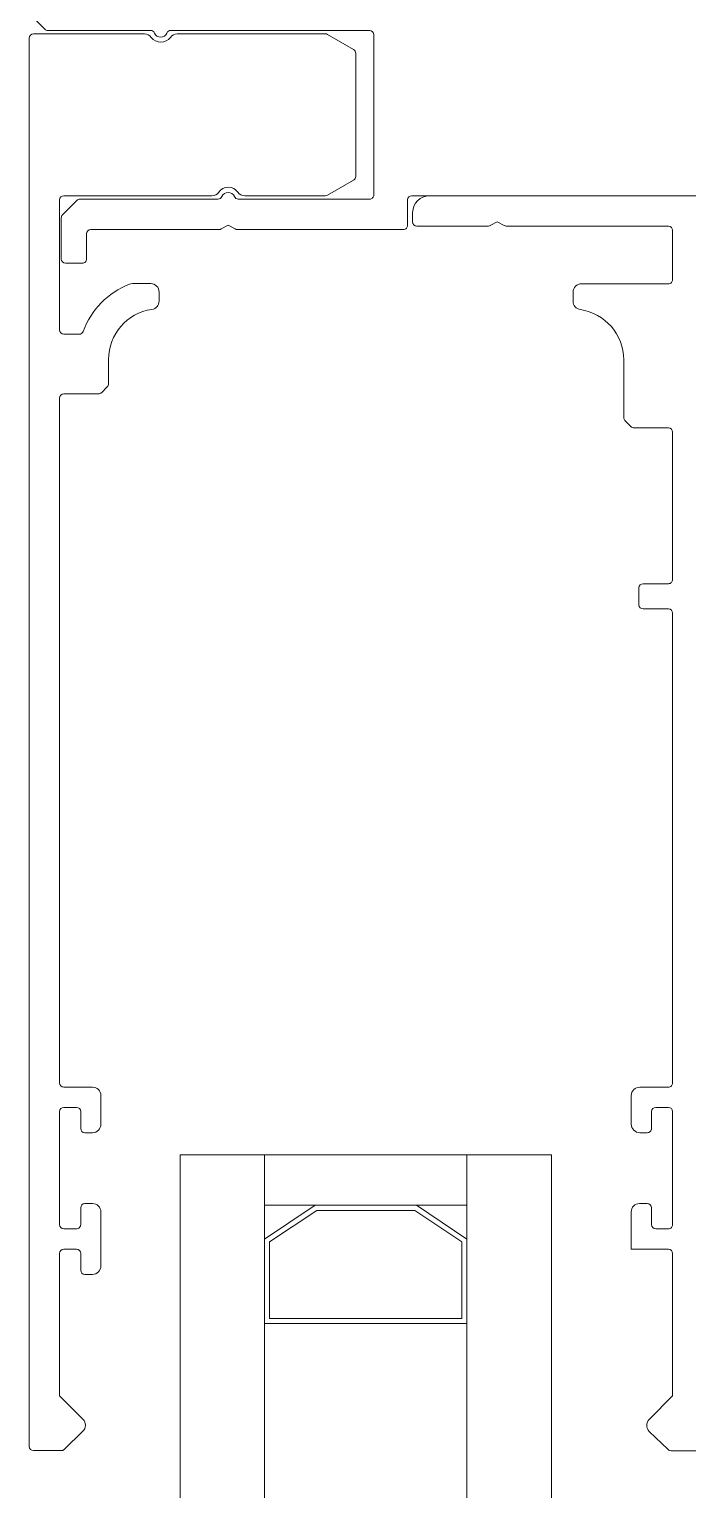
# Model space of a CAD drawing. Header units: centimetres. Extents: x 394264 to 551709, y 50011 to 59011.
# Drawn here: x 518585.7 to 518589.61, y 53870.54 to 53879.19 of the extents above; entities that cross this region are included whole.
import ezdxf
from ezdxf.enums import TextEntityAlignment as Align

# ---------------------------------------------------------------- set-up
doc = ezdxf.new("R2010")
doc.units = ezdxf.units.CM
doc.layers.get('0').update_dxf_attribs({"lineweight": 9})
for name, color, linetype, lineweight in [('0-KRCN-MİMARİ-220526', 8, 'Continuous', 9), ('A_Pencere Doğrama-Ex', 140, 'Continuous', 15), ('M00_Mahal_No$0$MH_Alan', 51, 'Continuous', 9)]:
    doc.layers.add(name, color=color, linetype=linetype, lineweight=lineweight)
doc.styles.add('M00_Mahal_No$0$Kalin01', font='swissk.ttf')
doc.styles.add('M00_Mahal_No$0$Normal', font='swiss.ttf')
doc.styles.add('MAHAL', font='swissc.ttf')

# ---------------------------------------------------------------- blocks, each defined once
blk = doc.blocks.new('1_etap')
at = {"color": 8}
for p, q in [((1428.2889, 1559.8273), (1428.2036, 1559.9127)), ((1428.9155, 1559.82), (1428.3066, 1559.82)), ((1428.9155, 1559.82), (1428.3066, 1559.82)), ((1430.2143, 1559.82), (1429.0355, 1559.82)), ((1430.2143, 1559.82), (1429.0355, 1559.82)), ((1428.1963, 1551.425), (1428.1963, 1559.775)), ((1428.1963, 1551.425), (1428.1963, 1559.775)), ((1428.2213, 1559.8), (1428.8788, 1559.8)), ((1428.2213, 1559.8), (1428.8788, 1559.8)), ((1429.0737, 1559.8), (1429.9513, 1559.8)), ((1429.0737, 1559.8), (1429.9513, 1559.8)), ((1429.9638, 1559.7967), (1430.1188, 1559.7072)), ((1429.9638, 1559.7967), (1430.1188, 1559.7072)), ((1430.2393, 1558.845), (1430.2393, 1559.795)), ((1430.2393, 1558.845), (1430.2393, 1559.795)), ((1430.1313, 1559.6856), (1430.1313, 1558.9544)), ((1430.1313, 1559.6856), (1430.1313, 1558.9544)), ((1430.1188, 1558.9328), (1429.9638, 1558.8433)), ((1430.1188, 1558.9328), (1429.9638, 1558.8433)), ((1428.3763, 1558.815), (1428.3763, 1558.0441)), ((1428.3763, 1558.815), (1428.3763, 1558.0441)), ((1428.3936, 1558.7273), (1428.4789, 1558.8127)), ((1428.3936, 1558.7273), (1428.4789, 1558.8127)), ((1429.2788, 1558.84), (1428.4013, 1558.84)), ((1429.2788, 1558.84), (1428.4013, 1558.84)), ((1428.4966, 1558.82), (1429.3155, 1558.82)), ((1428.4966, 1558.82), (1429.3155, 1558.82)), ((1429.4355, 1558.82), (1430.2143, 1558.82)), ((1429.4355, 1558.82), (1430.2143, 1558.82)), ((1429.9513, 1558.84), (1429.4737, 1558.84)), ((1429.9513, 1558.84), (1429.4737, 1558.84)), ((1430.4393, 1558.815), (1430.4393, 1558.665)), ((1430.4393, 1558.815), (1430.4393, 1558.665)), ((1435.9698, 1558.84), (1430.4643, 1558.84)), ((1435.9698, 1558.84), (1430.4643, 1558.84)), ((1435.796, 1558.84), (1430.5691, 1558.84)), ((1435.796, 1558.84), (1430.5691, 1558.84)), ((1428.3863, 1558.465), (1428.3863, 1558.7096)), ((1428.3863, 1558.465), (1428.3863, 1558.7096)), ((1430.4691, 1558.74), (1430.4691, 1558.685)), ((1430.4691, 1558.74), (1430.4691, 1558.685)), ((1430.9295, 1558.6629), (1430.971, 1558.685)), ((1430.9295, 1558.6629), (1430.971, 1558.685)), ((1430.971, 1558.685), (1431.0125, 1558.6629)), ((1430.971, 1558.685), (1431.0125, 1558.6629)), ((1428.5363, 1558.615), (1428.5363, 1558.465)), ((1428.5363, 1558.615), (1428.5363, 1558.465)), ((1429.3223, 1558.64), (1428.5613, 1558.64)), ((1429.3223, 1558.64), (1428.5613, 1558.64)), ((1429.3755, 1558.665), (1429.334, 1558.6429)), ((1429.3755, 1558.665), (1429.334, 1558.6429)), ((1429.417, 1558.6429), (1429.3755, 1558.665)), ((1429.417, 1558.6429), (1429.3755, 1558.665)), ((1430.4143, 1558.64), (1429.4288, 1558.64)), ((1430.4143, 1558.64), (1429.4288, 1558.64)), ((1430.4941, 1558.66), (1430.9178, 1558.66)), ((1430.4941, 1558.66), (1430.9178, 1558.66)), ((1431.0243, 1558.66), (1431.985, 1558.66)), ((1431.0243, 1558.66), (1431.985, 1558.66)), ((1432.01, 1558.635), (1432.01, 1558.3431)), ((1432.01, 1558.635), (1432.01, 1558.3431)), ((1428.5113, 1558.44), (1428.4113, 1558.44)), ((1428.5113, 1558.44), (1428.4113, 1558.44)), ((1428.8085, 1558.3191), (1428.9163, 1558.3191)), ((1428.8085, 1558.3191), (1428.9163, 1558.3191)), ((1428.9663, 1558.2691), (1428.9663, 1558.2155)), ((1428.9663, 1558.2691), (1428.9663, 1558.2155)), ((1431.42, 1558.2681), (1431.42, 1558.2145)), ((1431.42, 1558.2681), (1431.42, 1558.2145)), ((1431.985, 1558.3181), (1431.47, 1558.3181)), ((1431.985, 1558.3181), (1431.47, 1558.3181)), ((1428.4013, 1558.0191), (1428.4926, 1558.0191)), ((1428.4013, 1558.0191), (1428.4926, 1558.0191)), ((1428.6663, 1557.8691), (1428.6663, 1557.7254)), ((1428.6663, 1557.8691), (1428.6663, 1557.7254)), ((1431.72, 1557.8681), (1431.72, 1557.5244)), ((1431.72, 1557.8681), (1431.72, 1557.5244)), ((1428.606, 1557.665), (1428.4013, 1557.665)), ((1428.606, 1557.665), (1428.4013, 1557.665)), ((1428.659, 1557.7077), (1428.6237, 1557.6723)), ((1428.659, 1557.7077), (1428.6237, 1557.6723)), ((1428.3763, 1557.64), (1428.3763, 1553.58)), ((1428.3763, 1557.64), (1428.3763, 1553.58)), ((1431.7273, 1557.5067), (1431.7627, 1557.4713)), ((1431.7273, 1557.5067), (1431.7627, 1557.4713)), ((1431.7804, 1557.464), (1431.985, 1557.464)), ((1431.7804, 1557.464), (1431.985, 1557.464)), ((1432.01, 1557.439), (1432.01, 1556.565)), ((1432.01, 1557.439), (1432.01, 1556.565)), ((1431.985, 1556.54), (1431.835, 1556.54)), ((1431.985, 1556.54), (1431.835, 1556.54)), ((1431.81, 1556.515), (1431.81, 1556.415)), ((1431.81, 1556.515), (1431.81, 1556.415)), ((1431.835, 1556.39), (1431.985, 1556.39)), ((1431.835, 1556.39), (1431.985, 1556.39)), ((1432.01, 1556.365), (1432.01, 1553.58)), ((1432.01, 1556.365), (1432.01, 1553.58)), ((1428.4013, 1553.555), (1428.5713, 1553.555)), ((1428.4013, 1553.555), (1428.5713, 1553.555)), ((1428.6213, 1553.505), (1428.6213, 1553.335)), ((1428.6213, 1553.505), (1428.6213, 1553.335)), ((1431.765, 1553.505), (1431.765, 1553.335)), ((1431.765, 1553.505), (1431.765, 1553.335)), ((1431.985, 1553.555), (1431.815, 1553.555)), ((1431.985, 1553.555), (1431.815, 1553.555)), ((1428.3763, 1553.41), (1428.3763, 1552.74)), ((1428.3763, 1553.41), (1428.3763, 1552.74)), ((1428.4763, 1553.435), (1428.4013, 1553.435)), ((1428.4763, 1553.435), (1428.4013, 1553.435)), ((1428.5013, 1553.31), (1428.5013, 1553.41)), ((1428.5013, 1553.31), (1428.5013, 1553.41)), ((1431.8849, 1553.31), (1431.8849, 1553.41)), ((1431.8849, 1553.31), (1431.8849, 1553.41)), ((1431.9099, 1553.435), (1431.985, 1553.435)), ((1431.9099, 1553.435), (1431.985, 1553.435)), ((1432.01, 1553.41), (1432.01, 1552.74)), ((1432.01, 1553.41), (1432.01, 1552.74)), ((1428.5713, 1553.285), (1428.5263, 1553.285)), ((1428.5713, 1553.285), (1428.5263, 1553.285)), ((1431.815, 1553.285), (1431.8599, 1553.285)), ((1431.815, 1553.285), (1431.8599, 1553.285)), ((1428.5013, 1552.74), (1428.5013, 1552.84)), ((1428.5013, 1552.74), (1428.5013, 1552.84)), ((1428.5263, 1552.865), (1428.5713, 1552.865)), ((1428.5263, 1552.865), (1428.5713, 1552.865)), ((1428.6213, 1552.815), (1428.6213, 1552.495)), ((1428.6213, 1552.815), (1428.6213, 1552.495)), ((1431.7644, 1552.815), (1431.7644, 1552.5946)), ((1431.7644, 1552.815), (1431.7644, 1552.5946)), ((1431.8599, 1552.865), (1431.8144, 1552.865)), ((1431.8599, 1552.865), (1431.8144, 1552.865)), ((1431.8849, 1552.74), (1431.8849, 1552.84)), ((1431.8849, 1552.74), (1431.8849, 1552.84)), ((1428.4013, 1552.715), (1428.4763, 1552.715)), ((1428.4013, 1552.715), (1428.4763, 1552.715)), ((1431.985, 1552.715), (1431.9099, 1552.715)), ((1431.985, 1552.715), (1431.9099, 1552.715)), ((1428.3762, 1552.57), (1428.3762, 1551.7247)), ((1428.3762, 1552.57), (1428.3762, 1551.7247)), ((1428.4767, 1552.595), (1428.4012, 1552.595)), ((1428.4767, 1552.595), (1428.4012, 1552.595)), ((1428.5017, 1552.47), (1428.5017, 1552.57)), ((1428.5017, 1552.47), (1428.5017, 1552.57)), ((1431.7644, 1552.5946), (1431.9849, 1552.5946)), ((1431.7644, 1552.5946), (1431.9849, 1552.5946)), ((1432.0099, 1552.5696), (1432.0101, 1551.7244)), ((1432.0099, 1552.5696), (1432.0101, 1551.7244)), ((1428.5713, 1552.445), (1428.5267, 1552.445)), ((1428.5713, 1552.445), (1428.5267, 1552.445)), ((1428.3762, 1551.7247), (1428.5149, 1551.586)), ((1428.3762, 1551.7247), (1428.5149, 1551.586)), ((1432.0101, 1551.7244), (1431.8712, 1551.5855)), ((1432.0101, 1551.7244), (1431.8712, 1551.5855)), ((1428.5143, 1551.5147), (1428.403, 1551.407)), ((1428.5143, 1551.5147), (1428.403, 1551.407)), ((1431.8718, 1551.5142), (1431.9831, 1551.4066)), ((1431.8718, 1551.5142), (1431.9831, 1551.4066)), ((1428.3856, 1551.4), (1428.2213, 1551.4)), ((1428.3856, 1551.4), (1428.2213, 1551.4)), ((1432.0005, 1551.3996), (1432.1994, 1551.3996)), ((1432.0005, 1551.3996), (1432.1994, 1551.3996))]:
    blk.add_line(p, q, dxfattribs=at)
for points in [[(1429.5911, 1209.4), (1429.5911, 1553.1545), (1429.0911, 1553.1545), (1429.0911, 1209.4)], [(1429.5911, 1553.1545), (1429.5911, 1552.8545), (1430.7911, 1552.8545), (1430.7911, 1553.1545)], [(1431.2911, 1209.4), (1431.2911, 1553.1545), (1430.7911, 1553.1545), (1430.7911, 1209.4)], [(1430.7911, 1552.6545), (1430.4911, 1552.8545), (1429.8911, 1552.8545), (1429.5911, 1552.6545), (1429.5911, 1552.1545), (1430.7911, 1552.1545)], [(1430.7611, 1552.6385), (1430.482, 1552.8245), (1429.9002, 1552.8245), (1429.6211, 1552.6385), (1429.6211, 1552.1845), (1430.7611, 1552.1845)]]:
    blk.add_lwpolyline(points, close=True, dxfattribs=at)
for centre, radius, start, end in [((1428.3066, 1559.845), 0.025, 225, 270), ((1428.3066, 1559.845), 0.025, 225, 270), ((1428.9155, 1559.795), 0.025, 22.61986, 90), ((1428.9155, 1559.795), 0.025, 22.61986, 90), ((1429.0355, 1559.795), 0.025, 90, 157.38014), ((1429.0355, 1559.795), 0.025, 90, 157.38014), ((1430.2143, 1559.795), 0.025, 0, 90), ((1430.2143, 1559.795), 0.025, 0, 90), ((1428.2213, 1559.775), 0.025, 90, 180), ((1428.2213, 1559.775), 0.025, 90, 180), ((1428.8788, 1559.75), 0.05, 35.68533, 90), ((1428.8788, 1559.75), 0.05, 35.68533, 90), ((1428.9763, 1559.82), 0.07, 215.68533, 324.31467), ((1428.9763, 1559.82), 0.07, 215.68533, 324.31467), ((1428.9755, 1559.82), 0.04, 202.61986, 337.38014), ((1428.9755, 1559.82), 0.04, 202.61986, 337.38014), ((1429.0737, 1559.75), 0.05, 90, 144.31467), ((1429.0737, 1559.75), 0.05, 90, 144.31467), ((1429.9513, 1559.775), 0.025, 60, 90), ((1429.9513, 1559.775), 0.025, 60, 90), ((1430.1063, 1559.6856), 0.025, 0, 60), ((1430.1063, 1559.6856), 0.025, 0, 60), ((1430.1063, 1558.9544), 0.025, 300, 0), ((1430.1063, 1558.9544), 0.025, 300, 0), ((1429.2788, 1558.89), 0.05, 270, 324.31467), ((1429.2788, 1558.89), 0.05, 270, 324.31467), ((1429.3763, 1558.82), 0.07, 35.68533, 144.31467), ((1429.3763, 1558.82), 0.07, 35.68533, 144.31467), ((1429.3755, 1558.82), 0.04, 22.61986, 157.38014), ((1429.3755, 1558.82), 0.04, 22.61986, 157.38014), ((1429.4737, 1558.89), 0.05, 215.68533, 270), ((1429.4737, 1558.89), 0.05, 215.68533, 270), ((1428.4013, 1558.815), 0.025, 90, 180), ((1428.4013, 1558.815), 0.025, 90, 180), ((1428.4966, 1558.795), 0.025, 90, 135), ((1428.4966, 1558.795), 0.025, 90, 135), ((1429.3155, 1558.845), 0.025, 270, 337.38014), ((1429.3155, 1558.845), 0.025, 270, 337.38014), ((1429.4355, 1558.845), 0.025, 202.61986, 270), ((1429.4355, 1558.845), 0.025, 202.61986, 270), ((1429.9513, 1558.865), 0.025, 270, 300), ((1429.9513, 1558.865), 0.025, 270, 300), ((1430.2143, 1558.845), 0.025, 270, 0), ((1430.2143, 1558.845), 0.025, 270, 0), ((1430.4643, 1558.815), 0.025, 90, 180), ((1430.4643, 1558.815), 0.025, 90, 180), ((1430.5691, 1558.74), 0.1, 90, 180), ((1430.5691, 1558.74), 0.1, 90, 180), ((1428.4113, 1558.7096), 0.025, 135, 180), ((1428.4113, 1558.7096), 0.025, 135, 180), ((1430.4941, 1558.685), 0.025, 180, 270), ((1430.4941, 1558.685), 0.025, 180, 270), ((1428.5613, 1558.615), 0.025, 90, 180), ((1428.5613, 1558.615), 0.025, 90, 180), ((1429.3223, 1558.665), 0.025, 270, 298.00945), ((1429.3223, 1558.665), 0.025, 270, 298.00945), ((1429.4288, 1558.665), 0.025, 241.99055, 270), ((1429.4288, 1558.665), 0.025, 241.99055, 270), ((1430.4143, 1558.665), 0.025, 270, 0), ((1430.4143, 1558.665), 0.025, 270, 0), ((1430.9178, 1558.685), 0.025, 270, 298), ((1430.9178, 1558.685), 0.025, 270, 298), ((1431.0243, 1558.685), 0.025, 242, 270), ((1431.0243, 1558.685), 0.025, 242, 270), ((1431.985, 1558.635), 0.025, 0, 90), ((1431.985, 1558.635), 0.025, 0, 90), ((1428.4113, 1558.465), 0.025, 180, 270), ((1428.4113, 1558.465), 0.025, 180, 270), ((1428.5113, 1558.465), 0.025, 270, 0), ((1428.5113, 1558.465), 0.025, 270, 0), ((1431.985, 1558.3431), 0.025, 270, 0), ((1431.985, 1558.3431), 0.025, 270, 0), ((1428.9663, 1557.8691), 0.48, 111.5289, 159.7245), ((1428.9663, 1557.8691), 0.48, 111.5289, 159.7245), ((1428.8085, 1558.2691), 0.05, 90, 111.5289), ((1428.8085, 1558.2691), 0.05, 90, 111.5289), ((1428.9163, 1558.2691), 0.05, 0, 90), ((1428.9163, 1558.2691), 0.05, 0, 90), ((1431.47, 1558.2681), 0.05, 90, 180), ((1431.47, 1558.2681), 0.05, 90, 180), ((1428.9663, 1557.8691), 0.3, 98.21321, 180), ((1428.9663, 1557.8691), 0.3, 98.21321, 180), ((1428.9163, 1558.2155), 0.05, 278.21321, 0), ((1428.9163, 1558.2155), 0.05, 278.21321, 0), ((1431.47, 1558.2145), 0.05, 180, 261.78679), ((1431.47, 1558.2145), 0.05, 180, 261.78679), ((1431.42, 1557.8681), 0.3, 0, 81.78679), ((1431.42, 1557.8681), 0.3, 0, 81.78679), ((1428.4013, 1558.0441), 0.025, 180.00777, 270), ((1428.4013, 1558.0441), 0.025, 180.00777, 270), ((1428.4926, 1558.0441), 0.025, 270, 339.7245), ((1428.4926, 1558.0441), 0.025, 270, 339.7245), ((1428.4013, 1557.64), 0.025, 90, 180), ((1428.4013, 1557.64), 0.025, 90, 180), ((1428.606, 1557.69), 0.025, 270, 315), ((1428.606, 1557.69), 0.025, 270, 315), ((1428.6413, 1557.7254), 0.025, 315, 0), ((1428.6413, 1557.7254), 0.025, 315, 0), ((1431.745, 1557.5244), 0.025, 180, 225), ((1431.745, 1557.5244), 0.025, 180, 225), ((1431.7804, 1557.489), 0.025, 225, 270), ((1431.7804, 1557.489), 0.025, 225, 270), ((1431.985, 1557.439), 0.025, 0, 90), ((1431.985, 1557.439), 0.025, 0, 90), ((1431.835, 1556.515), 0.025, 90, 180), ((1431.835, 1556.515), 0.025, 90, 180), ((1431.985, 1556.565), 0.025, 270, 0), ((1431.985, 1556.565), 0.025, 270, 0), ((1431.835, 1556.415), 0.025, 180, 270), ((1431.835, 1556.415), 0.025, 180, 270), ((1431.985, 1556.365), 0.025, 0, 90), ((1431.985, 1556.365), 0.025, 0, 90), ((1428.4013, 1553.58), 0.025, 180, 270), ((1428.4013, 1553.58), 0.025, 180, 270), ((1431.985, 1553.58), 0.025, 270, 0), ((1431.985, 1553.58), 0.025, 270, 0), ((1428.5713, 1553.505), 0.05, 0, 90), ((1428.5713, 1553.505), 0.05, 0, 90), ((1431.815, 1553.505), 0.05, 90, 180), ((1431.815, 1553.505), 0.05, 90, 180), ((1428.4013, 1553.41), 0.025, 90, 180), ((1428.4013, 1553.41), 0.025, 90, 180), ((1428.4763, 1553.41), 0.025, 0, 90), ((1428.4763, 1553.41), 0.025, 0, 90), ((1431.9099, 1553.41), 0.025, 90, 180), ((1431.9099, 1553.41), 0.025, 90, 180), ((1431.985, 1553.41), 0.025, 0, 90), ((1431.985, 1553.41), 0.025, 0, 90), ((1428.5713, 1553.335), 0.05, 270, 0), ((1428.5713, 1553.335), 0.05, 270, 0), ((1431.815, 1553.335), 0.05, 180, 270), ((1431.815, 1553.335), 0.05, 180, 270), ((1428.5263, 1553.31), 0.025, 180, 270), ((1428.5263, 1553.31), 0.025, 180, 270), ((1431.8599, 1553.31), 0.025, 270, 0), ((1431.8599, 1553.31), 0.025, 270, 0), ((1428.5263, 1552.84), 0.025, 90, 180), ((1428.5263, 1552.84), 0.025, 90, 180), ((1428.5713, 1552.815), 0.05, 0, 90), ((1428.5713, 1552.815), 0.05, 0, 90), ((1431.8144, 1552.815), 0.05, 90, 180), ((1431.8144, 1552.815), 0.05, 90, 180), ((1431.8599, 1552.84), 0.025, 0, 90), ((1431.8599, 1552.84), 0.025, 0, 90), ((1428.4013, 1552.74), 0.025, 180, 270), ((1428.4013, 1552.74), 0.025, 180, 270), ((1428.4763, 1552.74), 0.025, 270, 0), ((1428.4763, 1552.74), 0.025, 270, 0), ((1431.9099, 1552.74), 0.025, 180, 270), ((1431.9099, 1552.74), 0.025, 180, 270), ((1431.985, 1552.74), 0.025, 270, 0), ((1431.985, 1552.74), 0.025, 270, 0), ((1428.4012, 1552.57), 0.025, 90, 180), ((1428.4012, 1552.57), 0.025, 90, 180), ((1428.4767, 1552.57), 0.025, 0, 90), ((1428.4767, 1552.57), 0.025, 0, 90), ((1431.9849, 1552.5696), 0.025, 0.01251, 90), ((1431.9849, 1552.5696), 0.025, 0.01251, 90), ((1428.5267, 1552.47), 0.025, 180, 270), ((1428.5267, 1552.47), 0.025, 180, 270), ((1428.5713, 1552.495), 0.05, 270, 0), ((1428.5713, 1552.495), 0.05, 270, 0), ((1428.4796, 1551.5506), 0.05, 314.02898, 45), ((1428.4796, 1551.5506), 0.05, 314.02898, 45), ((1431.9065, 1551.5502), 0.05, 135, 225.97102), ((1431.9065, 1551.5502), 0.05, 135, 225.97102), ((1428.2213, 1551.425), 0.025, 180, 270), ((1428.2213, 1551.425), 0.025, 180, 270), ((1428.3856, 1551.425), 0.025, 270, 314.02898), ((1428.3856, 1551.425), 0.025, 270, 314.02898), ((1432.0005, 1551.4246), 0.025, 225.97102, 270), ((1432.0005, 1551.4246), 0.025, 225.97102, 270)]:
    blk.add_arc(centre, radius, start, end, dxfattribs=at)
at = {"color": 8, "linetype": 'ByBlock', "lineweight": -2}
for tag, height, style, p in [('MAHALNO', 15.68, 'M00_Mahal_No$0$Kalin01', (-1403.5177, 5182.9994, -22.7197)), ('MAHALADI', 25.088, 'M00_Mahal_No$0$Normal', (-1403.5177, 5151.6394, -22.7197)), ('MAHALNO', 9.8, 'M00_Mahal_No$0$Kalin01', (-1049.8359, 5038.2193)), ('MAHALADI', 15.68, 'M00_Mahal_No$0$Normal', (-1049.8359, 5018.6193)), ('MAHALNO', 19.6, 'M00_Mahal_No$0$Kalin01', (585.1909, 4515.8665)), ('MAHALADI', 31.36, 'M00_Mahal_No$0$Normal', (585.1909, 4476.6665)), ('MAHALNO', 19.6, 'M00_Mahal_No$0$Kalin01', (543.6479, 3917.9352)), ('MAHALADI', 31.36, 'M00_Mahal_No$0$Normal', (543.6479, 3878.7352)), ('MAHALNO', 19.6, 'M00_Mahal_No$0$Kalin01', (175.4202, 3438.1721)), ('MAHALADI', 31.36, 'M00_Mahal_No$0$Normal', (175.4202, 3398.9721)), ('MAHALNO', 15.68, 'M00_Mahal_No$0$Kalin01', (662.5002, 3278.679)), ('MAHALADI', 25.088, 'M00_Mahal_No$0$Normal', (662.5002, 3247.319)), ('MAHALNO', 9.8, 'M00_Mahal_No$0$Kalin01', (928.4197, 2524.9285)), ('MAHALADI', 15.68, 'M00_Mahal_No$0$Normal', (928.4197, 2505.3285)), ('MAHALNO', 19.6, 'M00_Mahal_No$0$Kalin01', (683.0143, 1295.8665)), ('MAHALADI', 31.36, 'M00_Mahal_No$0$Normal', (683.0143, 1256.6665))]:
    blk.add_attdef(tag, text='', height=height, dxfattribs=dict(at, style=style)).set_placement(p, align=Align.MIDDLE_CENTER)
at = {"layer": 'A_Pencere Doğrama-Ex', "color": 8, "style": 'MAHAL'}
for p in [(163.4075, 4608.4629), (585.6963, 4362.4529), (584.0714, 3781.1028), (404.7433, 3207.0422), (477.6189, 2356.7732), (647.1272, 1093.2826), (160.8289, 91.1059)]:
    blk.add_attdef('KOT', p, '', height=10, dxfattribs=at)
at = {"layer": 'M00_Mahal_No$0$MH_Alan', "color": 8, "style": 'M00_Mahal_No$0$Normal'}
for height, p in [(25.088, (-1403.5177, 5114.0074, -22.7197)), (15.68, (-1049.8359, 4995.0993)), (31.36, (585.1909, 4429.6265)), (31.36, (543.6479, 3831.6952)), (31.36, (175.4202, 3351.9321)), (25.088, (662.5002, 3209.687)), (15.68, (928.4197, 2481.8085)), (31.36, (683.0143, 1209.6265))]:
    blk.add_attdef('ALAN', text='', height=height, dxfattribs=at).set_placement(p, align=Align.MIDDLE_CENTER)
blk = doc.blocks.new('A$C9e52caec')
at = {"color": 8}
blk.add_blockref('1_etap', (12530, 57), dxfattribs=at)

msp = doc.modelspace()

# ---------------------------------------------------------------- block references
at = {"layer": '0-KRCN-MİMARİ-220526', "rotation": 359.999999999997}
msp.add_blockref('A$C9e52caec', (504627.5065, 52262.3676, 73.999), dxfattribs=at)

doc.saveas('drawing.dxf')
